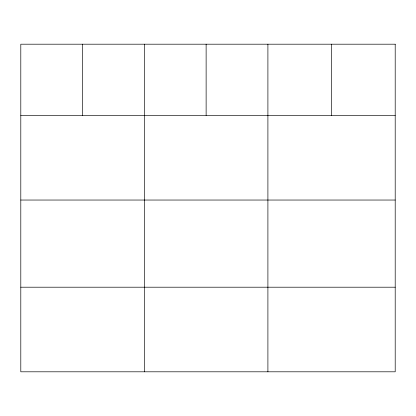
<?xml version="1.0" encoding="UTF-8"?>
<svg xmlns="http://www.w3.org/2000/svg" width="416" height="416" viewBox="0 0 416 416"><rect width="100%" height="100%" fill="white"/><g stroke="black" fill="none" stroke-linecap="round" stroke-linejoin="round"><path stroke-width="0.62" d="M20.8 115.435L395.2 115.435M20.8 200.039L395.2 200.039M20.8 287.201L395.2 287.201M331.552 44.195L331.552 115.435M267.904 44.195L267.904 371.805M206.128 44.195L206.128 115.435M144.352 44.195L144.352 371.805M82.576 44.195L82.576 115.435M395.2 44.195L20.8 44.195L20.8 371.805L395.2 371.805L395.2 44.195"/></g></svg>
